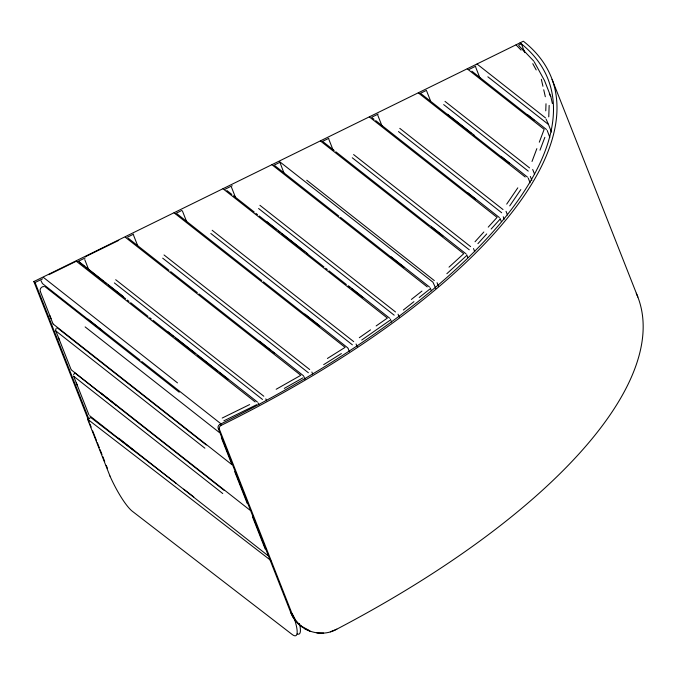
<?xml version="1.0" encoding="UTF-8"?>
<svg xmlns="http://www.w3.org/2000/svg" width="677" height="677" viewBox="0 0 677 677"><rect width="100%" height="100%" fill="white"/><g stroke="black" fill="none" stroke-linecap="round" stroke-linejoin="round"><path stroke-width="1.02" d="M545.755 110.833L546 103.767M548.759 116.859L549.157 105.384M55.599 330.131L56.216 328.252M73.556 374.618L74.783 373.078M532.004 161.481L536.861 148.627M539.298 142.204L544.156 129.349L467.257 68.859M539.992 150.184L544.858 137.329M506.709 204.124L517.803 187.834M509.73 205.876L520.825 189.585M475.026 241.748L483.843 231.999M488.244 227.125L497.062 217.385L369.354 116.926M477.911 243.669L486.721 233.929M491.13 229.054L499.939 219.306M449.02 267.153L463.72 253.697L320.407 140.96M446.845 273.72L466.445 255.779M411.371 299.437L421.949 291.076M403.348 310.024L413.926 301.663M419.215 297.482L429.785 289.121M359.318 337.705L370.539 329.851M376.15 325.933L387.379 318.08L223.004 188.773M361.687 340.066L389.74 320.449M327.406 358.463L345.101 347.36L174.057 212.806M323.682 364.658L341.377 353.555M276.165 389.267L300.816 375.303L125.237 237.187M284.298 388.395L302.788 377.918M109.987 476.066L87.57 419.165L90.828 417.557L176.189 483.361M89.22 422.109L33.85 281.556L523.355 41.221A556.299 207.492 -21.5 0 1 221.125 425.401A3.089 2.801 -52.1 0 0 219.331 427.703A3.08 2.801 -51.6 0 0 219.458 429.413L291.982 613.497L295.07 619.438L299.293 624.532M48.862 274.684L76.289 261.22L255.111 401.893M86.081 256.414L118.712 240.394M33.85 281.556L35.077 282.521L42.659 278.797M77.737 261.584L85.319 257.861M127.022 237.382L133.657 234.124M175.36 213.653L181.995 210.395M224.646 189.45L232.228 185.726M273.94 165.256L279.626 162.463M322.277 141.518L328.912 138.26M371.563 117.324L378.198 114.066M419.901 93.587L426.535 90.329M469.195 69.392L475.829 66.134M518.48 45.19L521.324 43.793L524.81 52.637M222.2 418.047L249.627 404.584M223.859 420.832L256.769 404.668M636.262 293.226A556.291 207.492 -21.5 0 1 336.808 629.17C320.356 638.749 297.33 630.321 290.746 612.533L218.231 428.439A3.08 2.793 -51.6 0 1 218.104 426.73A3.089 2.801 -52.1 0 1 219.898 424.437A552.593 206.113 -21.5 0 0 520.097 42.829L521.324 43.793M330.359 631.793L336.816 629.17M44.233 286.557C41.627 286.176 39.41 288.935 40.282 291.406M316.895 632.936L323.631 633.063M309.194 630.456L300.546 625.734M304.481 628.586L310.43 631.421M183.721 489.175L193.766 496.91M87.57 419.165L270.842 560.454M298.058 623.568L303.245 627.613M477.048 64.053L545.51 117.908M487.838 76.797L548.488 124.509L551.459 132.04M527.459 114.557L546.466 129.493M471.877 71.187L534.356 120.337M445.009 101.389L529.566 167.904M443.672 104.588L528.238 171.112M447.556 114.244L474.281 135.265M501.005 156.285L527.501 177.12M421.322 93.959L471.632 133.53M473.147 134.723L509.586 163.394M418.31 92.893L525.2 176.976M399.794 128.359L503.011 209.557M398.457 131.558L501.674 212.756M467.663 192.598L499.364 217.529M372.375 117.993L374.026 119.287M375.676 120.582L475.516 199.131M353.597 154.559L470.625 246.614M352.268 157.766L469.288 249.821M430.42 225.847L466.03 253.841M323.42 142.026L334.201 150.506M335.775 151.741L429.675 225.61M431.241 226.837L442.851 235.977M306.757 180.251L434.321 280.6M390.942 256.685L429.54 287.04M274.972 165.806L338.864 216.073M340.48 217.342L404.372 267.601M271.959 164.739L427.229 286.896M259.917 205.3L395.512 311.97M258.58 208.508L394.175 315.177M266.628 221.43L307.722 253.757M348.816 286.083L389.681 318.224M226.854 190.499L231.83 194.417M233.489 195.721L254.247 212.045M255.906 213.357L257.565 214.66M259.223 215.963L276.665 229.681M278.323 230.984L279.982 232.287M281.64 233.599L304.887 251.886M306.546 253.19L323.978 266.899M325.637 268.21L327.304 269.514M328.963 270.817L346.396 284.535M348.054 285.838L349.713 287.15M351.371 288.453L362.999 297.592M212.155 230.273L353.707 341.631M210.818 233.472L352.37 344.83M304.87 314.06L347.826 347.91M177.069 213.873L261.779 280.515M263.412 281.793L319.612 326.001M164.029 254.958L309.711 369.557M162.692 258.157L308.373 372.756M259.452 341.106L303.465 375.76M128.258 238.253L168.988 270.301M170.655 271.604L197.345 292.608M198.97 293.886L270.504 350.153M272.129 351.431L274.566 353.352M115.708 279.719L263.835 396.248M114.371 282.918L262.498 399.447M78.591 261.364L123.527 296.721M168.226 331.882L257.412 402.036M79.302 262.287L84.27 266.196M85.928 267.5L103.31 281.175M104.969 282.478L106.627 283.781M108.278 285.076L125.668 298.76M127.318 300.055L128.977 301.358M130.636 302.661L148.018 316.337M149.676 317.64L151.326 318.943M152.985 320.246L170.376 333.922M172.026 335.225L173.684 336.528M175.343 337.831L195.204 353.462M197.692 355.417L217.562 371.047M219.213 372.35L228.327 379.509M43.379 277.375L177.492 382.886M87.925 319.146L140.08 360.172M141.738 361.476L221.21 423.997M101.711 330.173L42.439 283.57L41.009 280.667M45.105 286.735L179.219 392.237M219.898 424.437L220.88 425.207M218.476 428.634L219.466 429.413M85.133 326.906L219.246 432.408M53.144 324.029L231.966 464.701L221.371 437.791M57.215 327.761L206.231 444.984M55.878 330.96L204.894 448.191M100.814 392.829L249.83 510.052M116.207 405.286L71.305 369.896M75.079 373.112L224.095 490.343M73.742 376.319L222.758 493.541M118.687 438.18L267.703 555.411M89.592 415.661L134.071 450.637M522.399 49.193L533.662 60.964M519.132 46.002L524.142 51.24M516.069 44.894L521.062 50.115M534.161 61.709L544.494 80.546L550.799 96.557L549.326 93.866M532.782 63.689L536.209 69.943M291.982 613.497L295.07 619.438M290.746 612.533L293.835 618.473M546.077 119.093L548.277 123.984M55.742 330.757L59.517 340.235M73.607 376.116L77.381 385.594M552.093 79.404L637.861 297.093M547.177 130.416L549.842 137.38M532.697 169.462L534.61 174.311M530.336 176.443L531.868 180.327M528.212 178.043L530.091 182.807M475.711 67.251L479.917 77.923M506.032 211.309L507.471 214.964M503.248 216.758L504.196 219.162M500.075 218.451L501.2 221.311M426.764 91.285L430.614 101.068M473.502 248.544L474.763 251.742M466.741 254.764L467.866 257.624M377.808 115.318L382.014 125.99M437.046 282.681L438.544 286.498M435.76 288.419L432.95 282.191L279.711 161.727L284.095 173.397M430.25 287.962L431.376 290.822M398.068 314.204L399.193 317.064M328.861 139.352L333.067 150.023M390.392 319.146L391.518 322.007M356.077 343.992L357.126 346.658M348.113 348.427L349.239 351.287M311.885 372.054L312.63 373.958M231.458 187.174L235.588 197.65M303.829 376.37L304.955 379.23M265.807 398.863L266.56 400.767M182.511 211.207L186.717 221.878M258.123 402.959L258.859 404.821M234.699 471.632L247.308 503.654M252.563 516.991L265.181 549.005M133.555 235.241L137.685 245.717M84.743 259.613L88.873 270.098M40.425 291.736L51.029 318.647M58.4 337.366L71.017 369.38M76.264 382.725L88.882 414.739M35.077 282.521L88.899 419.148M89.99 424.081L91.158 427.026M92.707 430.961L96.574 440.786M97.353 442.758L99.282 447.666M100.061 449.638L101.999 454.546M102.769 456.518L104.707 461.435M106.255 465.361L107.415 468.315M49.819 315.626L53.009 323.826M552.398 103.556L550.926 96.989M541.346 79.319L542.937 86.284M543.733 89.77L545.323 96.743M294.385 618.854A37.083 7.489 63.7 0 1 292.041 634.383L132.37 511.296A37.083 7.498 63.7 0 1 109.97 476.066M299.42 623.458A37.091 7.489 63.7 0 1 297.245 633.951"/></g></svg>
